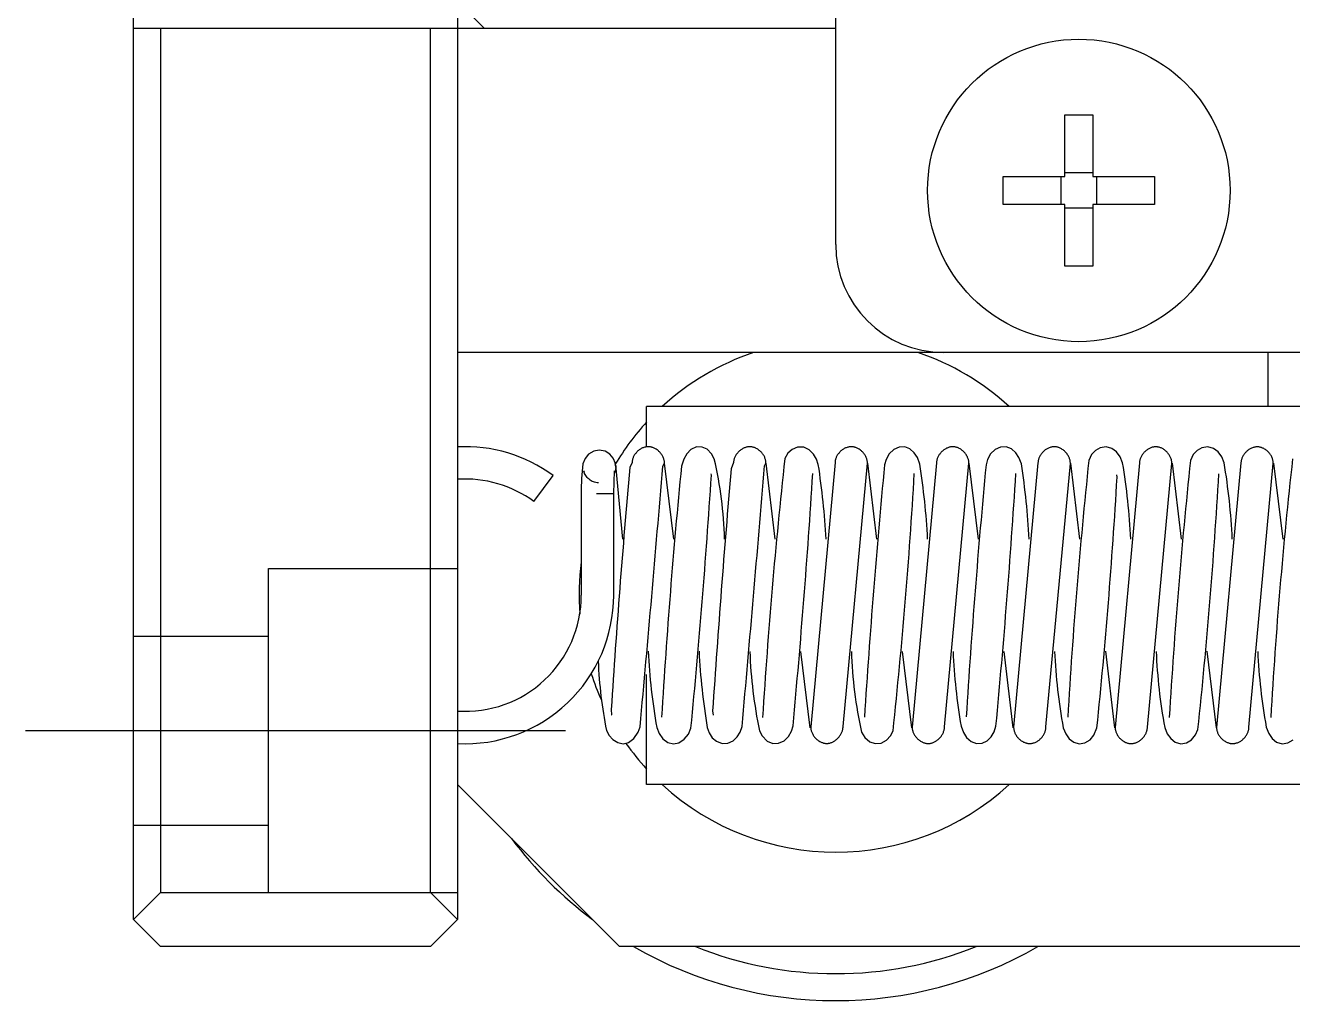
# Model space of a CAD drawing. Extents: x -3 to 396, y 2 to 203.
# Drawn here: x 46.74 to 70.2, y 96.28 to 114.33 of the extents above; entities that cross this region are included whole.
import ezdxf

# ---------------------------------------------------------------- set-up
doc = ezdxf.new("R2010")
doc.units = 0
doc.header["$LTSCALE"] = 10
doc.linetypes.add('CENTER', pattern=[2, 1.25, -0.25, 0.25, -0.25])
doc.linetypes.add('DASHED', pattern=[3.5, 2, -1.5])
doc.layers.get('0').update_dxf_attribs({"linetype": 'CONTINUOUS'})
doc.layers.add('CENTER', color=1, linetype='CENTER')

msp = doc.modelspace()

# ---------------------------------------------------------------- linework, layer by layer
at = {"color": 7, "linetype": 'CONTINUOUS'}
for p, q in [((48.743898, 97.775058), (48.743898, 136.775058)), ((54.743898, 136.775058), (54.743898, 97.775058)), ((61.743898, 110.275058), (61.743898, 127.775058)), ((55.243898, 114.275058), (54.743898, 114.775058)), ((61.743898, 114.275058), (48.743898, 114.275058)), ((49.243898, 114.275058), (49.243898, 98.275058)), ((54.243898, 98.275058), (54.243898, 114.275058)), ((65.983898, 112.674197), (66.503898, 112.674197)), ((65.983898, 111.535058), (65.983898, 112.674197)), ((66.503898, 112.674197), (66.503898, 111.535058)), ((64.844759, 111.535058), (65.983898, 111.535058)), ((64.844759, 111.015058), (64.844759, 111.535058)), ((65.914456, 111.015058), (65.914456, 111.535058)), ((65.983898, 111.6045), (66.503898, 111.6045)), ((66.503898, 111.535058), (67.643037, 111.535058)), ((66.57334, 111.535058), (66.57334, 111.015058)), ((67.643037, 111.535058), (67.643037, 111.015058)), ((65.983898, 111.015058), (64.844759, 111.015058)), ((65.983898, 109.875919), (65.983898, 111.015058)), ((67.643037, 111.015058), (66.503898, 111.015058)), ((66.503898, 111.015058), (66.503898, 109.875919)), ((66.503898, 110.945617), (65.983898, 110.945617)), ((66.503898, 109.875919), (65.983898, 109.875919)), ((78.743898, 108.275058), (54.743898, 108.275058)), ((69.743898, 108.275058), (69.743898, 107.275058)), ((58.243898, 106.528775), (58.243898, 107.275058)), ((78.743898, 107.275058), (58.243898, 107.275058)), ((58.155713, 106.501205), (58.143349, 106.494685)), ((58.168398, 106.507187), (58.155713, 106.501205)), ((58.181385, 106.512592), (58.168398, 106.507187)), ((58.194653, 106.51738), (58.181385, 106.512592)), ((58.208178, 106.521508), (58.194653, 106.51738)), ((58.221937, 106.524935), (58.208178, 106.521508)), ((58.233096, 106.527142), (58.221937, 106.524935)), ((58.244376, 106.528848), (58.233096, 106.527142)), ((58.255763, 106.530029), (58.244376, 106.528848)), ((58.267242, 106.530661), (58.255763, 106.530029)), ((58.278798, 106.530718), (58.267242, 106.530661)), ((58.290417, 106.530182), (58.278798, 106.530718)), ((58.302081, 106.529054), (58.290417, 106.530182)), ((58.313775, 106.527338), (58.302081, 106.529054)), ((58.325482, 106.525042), (58.313775, 106.527338)), ((58.337186, 106.522172), (58.325482, 106.525042)), ((58.348867, 106.518735), (58.337186, 106.522172)), ((58.360508, 106.514739), (58.348867, 106.518735)), ((58.372089, 106.510192), (58.360508, 106.514739)), ((58.383591, 106.505103), (58.372089, 106.510192)), ((58.394993, 106.499481), (58.383591, 106.505103)), ((58.409074, 106.49172), (58.394993, 106.499481)), ((59.168419, 106.526334), (59.062761, 106.47847)), ((59.269024, 106.525042), (59.168419, 106.526334)), ((59.36251, 106.482872), (59.269024, 106.525042)), ((60.034675, 106.501186), (60.022301, 106.494671)), ((60.047368, 106.507163), (60.034675, 106.501186)), ((60.060361, 106.512562), (60.047368, 106.507163)), ((60.073633, 106.517345), (60.060361, 106.512562)), ((60.087161, 106.521468), (60.073633, 106.517345)), ((60.100921, 106.524889), (60.087161, 106.521468)), ((60.11208, 106.527091), (60.100921, 106.524889)), ((60.123358, 106.528792), (60.11208, 106.527091)), ((60.134742, 106.529968), (60.123358, 106.528792)), ((60.146217, 106.530595), (60.134742, 106.529968)), ((60.157768, 106.530647), (60.146217, 106.530595)), ((60.16938, 106.530105), (60.157768, 106.530647)), ((60.181036, 106.528971), (60.16938, 106.530105)), ((60.192722, 106.52725), (60.181036, 106.528971)), ((60.20442, 106.524948), (60.192722, 106.52725)), ((60.216112, 106.522072), (60.20442, 106.524948)), ((60.227781, 106.518629), (60.216112, 106.522072)), ((60.239409, 106.514626), (60.227781, 106.518629)), ((60.250975, 106.510073), (60.239409, 106.514626)), ((60.262462, 106.504977), (60.250975, 106.510073)), ((60.273847, 106.499349), (60.262462, 106.504977)), ((60.287905, 106.49158), (60.273847, 106.499349)), ((61.033621, 106.52323), (60.939946, 106.481764)), ((61.152681, 106.523651), (61.033621, 106.52323)), ((61.254789, 106.475789), (61.152681, 106.523651)), ((61.913715, 106.501119), (61.901331, 106.494606)), ((61.926417, 106.507093), (61.913715, 106.501119)), ((61.939418, 106.512489), (61.926417, 106.507093)), ((61.952694, 106.517267), (61.939418, 106.512489)), ((61.966225, 106.521386), (61.952694, 106.517267)), ((61.979986, 106.524802), (61.966225, 106.521386)), ((61.991144, 106.526999), (61.979986, 106.524802)), ((62.002421, 106.528695), (61.991144, 106.526999)), ((62.013801, 106.529866), (62.002421, 106.528695)), ((62.025272, 106.530487), (62.013801, 106.529866)), ((62.036817, 106.530533), (62.025272, 106.530487)), ((62.048422, 106.529985), (62.036817, 106.530533)), ((62.060071, 106.528844), (62.048422, 106.529985)), ((62.071747, 106.527115), (62.060071, 106.528844)), ((62.083434, 106.524805), (62.071747, 106.527115)), ((62.095114, 106.52192), (62.083434, 106.524805)), ((62.10677, 106.518468), (62.095114, 106.52192)), ((62.118383, 106.514455), (62.10677, 106.518468)), ((62.129934, 106.509892), (62.118383, 106.514455)), ((62.141404, 106.504786), (62.129934, 106.509892)), ((62.152771, 106.499146), (62.141404, 106.504786)), ((62.166804, 106.491363), (62.152771, 106.499146)), ((62.916745, 106.524179), (62.817787, 106.480497)), ((63.021454, 106.526352), (62.916745, 106.524179)), ((63.11531, 106.489223), (63.021454, 106.526352)), ((63.792856, 106.500761), (63.78046, 106.494247)), ((63.805568, 106.506734), (63.792856, 106.500761)), ((63.818576, 106.51213), (63.805568, 106.506734)), ((63.831858, 106.516905), (63.818576, 106.51213)), ((63.845392, 106.521021), (63.831858, 106.516905)), ((63.859155, 106.524432), (63.845392, 106.521021)), ((63.870312, 106.526625), (63.859155, 106.524432)), ((63.881586, 106.528316), (63.870312, 106.526625)), ((63.892964, 106.529481), (63.881586, 106.528316)), ((63.904429, 106.530095), (63.892964, 106.529481)), ((63.915968, 106.530133), (63.904429, 106.530095)), ((63.927566, 106.529577), (63.915968, 106.530133)), ((63.939205, 106.528426), (63.927566, 106.529577)), ((63.950871, 106.526688), (63.939205, 106.528426)), ((63.962546, 106.524367), (63.950871, 106.526688)), ((63.974213, 106.52147), (63.962546, 106.524367)), ((63.985855, 106.518005), (63.974213, 106.52147)), ((63.997452, 106.513979), (63.985855, 106.518005)), ((64.008985, 106.509401), (63.997452, 106.513979)), ((64.020436, 106.50428), (64.008985, 106.509401)), ((64.031783, 106.498624), (64.020436, 106.50428)), ((64.045789, 106.490819), (64.031783, 106.498624)), ((64.796778, 106.524169), (64.697737, 106.48025)), ((64.901551, 106.526509), (64.796778, 106.524169)), ((64.995402, 106.489468), (64.901551, 106.526509)), ((65.671907, 106.499977), (65.6595, 106.493461)), ((65.684628, 106.505951), (65.671907, 106.499977)), ((65.697643, 106.511345), (65.684628, 106.505951)), ((65.71093, 106.516118), (65.697643, 106.511345)), ((65.724467, 106.52023), (65.71093, 106.516118)), ((65.73823, 106.523636), (65.724467, 106.52023)), ((65.749387, 106.525823), (65.73823, 106.523636)), ((65.760659, 106.527508), (65.749387, 106.525823)), ((65.772033, 106.528665), (65.760659, 106.527508)), ((65.783494, 106.529271), (65.772033, 106.528665)), ((65.795028, 106.5293), (65.783494, 106.529271)), ((65.806618, 106.528734), (65.795028, 106.5293)), ((65.818249, 106.527572), (65.806618, 106.528734)), ((65.829906, 106.525821), (65.818249, 106.527572)), ((65.84157, 106.523487), (65.829906, 106.525821)), ((65.853225, 106.520576), (65.84157, 106.523487)), ((65.864853, 106.517096), (65.853225, 106.520576)), ((65.876436, 106.513053), (65.864853, 106.517096)), ((65.887953, 106.508458), (65.876436, 106.513053)), ((65.899387, 106.503318), (65.887953, 106.508458)), ((65.910716, 106.497642), (65.899387, 106.503318)), ((66.641213, 106.512892), (66.553814, 106.46267)), ((66.748816, 106.530536), (66.641213, 106.512892)), ((66.855777, 106.500349), (66.748816, 106.530536)), ((66.942035, 106.436673), (66.855777, 106.500349)), ((67.550873, 106.499022), (67.538456, 106.492504)), ((67.563602, 106.504997), (67.550873, 106.499022)), ((67.576623, 106.51039), (67.563602, 106.504997)), ((67.589915, 106.515161), (67.576623, 106.51039)), ((67.603455, 106.519268), (67.589915, 106.515161)), ((67.617219, 106.522668), (67.603455, 106.519268)), ((67.628375, 106.52485), (67.617219, 106.522668)), ((67.639646, 106.526527), (67.628375, 106.52485)), ((67.651017, 106.527676), (67.639646, 106.526527)), ((67.662474, 106.528273), (67.651017, 106.527676)), ((67.674002, 106.528292), (67.662474, 106.528273)), ((67.685586, 106.527713), (67.674002, 106.528292)), ((67.69721, 106.526539), (67.685586, 106.527713)), ((67.708857, 106.524774), (67.69721, 106.526539)), ((67.720512, 106.522424), (67.708857, 106.524774)), ((67.732156, 106.519497), (67.720512, 106.522424)), ((67.743772, 106.515999), (67.732156, 106.519497)), ((67.755341, 106.511938), (67.743772, 106.515999)), ((67.766844, 106.507322), (67.755341, 106.511938)), ((67.778262, 106.50216), (67.766844, 106.507322)), ((67.789574, 106.496461), (67.778262, 106.50216)), ((68.521256, 106.512712), (68.433895, 106.462664)), ((68.628842, 106.530228), (68.521256, 106.512712)), ((68.735825, 106.499948), (68.628842, 106.530228)), ((68.8221, 106.436255), (68.735825, 106.499948)), ((69.44255, 106.504079), (69.429813, 106.498101)), ((69.455577, 106.509472), (69.44255, 106.504079)), ((69.468873, 106.514241), (69.455577, 106.509472)), ((69.482415, 106.518344), (69.468873, 106.514241)), ((69.49618, 106.521738), (69.482415, 106.518344)), ((69.507336, 106.523914), (69.49618, 106.521738)), ((69.518605, 106.525583), (69.507336, 106.523914)), ((69.529973, 106.526724), (69.518605, 106.525583)), ((69.541427, 106.52731), (69.529973, 106.526724)), ((69.55295, 106.527317), (69.541427, 106.52731)), ((69.564527, 106.526726), (69.55295, 106.527317)), ((69.576144, 106.525537), (69.564527, 106.526726)), ((69.587783, 106.523756), (69.576144, 106.525537)), ((69.599428, 106.521389), (69.587783, 106.523756)), ((69.611061, 106.518443), (69.599428, 106.521389)), ((69.622665, 106.514925), (69.611061, 106.518443)), ((69.634221, 106.510842), (69.622665, 106.514925)), ((69.64571, 106.506203), (69.634221, 106.510842)), ((69.657113, 106.501016), (69.64571, 106.506203)), ((69.668408, 106.495291), (69.657113, 106.501016)), ((57.103396, 106.315391), (57.064689, 106.214661)), ((57.167692, 106.392849), (57.103396, 106.315391)), ((57.265982, 106.449747), (57.167692, 106.392849)), ((57.368324, 106.466634), (57.265982, 106.449747)), ((57.473887, 106.44656), (57.368324, 106.466634)), ((57.561383, 106.394649), (57.473887, 106.44656)), ((57.627476, 106.315915), (57.561383, 106.394649)), ((57.665166, 106.220439), (57.627476, 106.315915)), ((57.978001, 106.267904), (57.976695, 106.257133)), ((57.979815, 106.278737), (57.978001, 106.267904)), ((57.982137, 106.289618), (57.979815, 106.278737)), ((57.984969, 106.300531), (57.982137, 106.289618)), ((57.988311, 106.311461), (57.984969, 106.300531)), ((57.992162, 106.322391), (57.988311, 106.311461)), ((57.997185, 106.334859), (57.992162, 106.322391)), ((58.00287, 106.347278), (57.997185, 106.334859)), ((58.009211, 106.359617), (58.00287, 106.347278)), ((58.016202, 106.371846), (58.009211, 106.359617)), ((58.023838, 106.383933), (58.016202, 106.371846)), ((58.03211, 106.395845), (58.023838, 106.383933)), ((58.041007, 106.407545), (58.03211, 106.395845)), ((58.050519, 106.418996), (58.041007, 106.407545)), ((58.060633, 106.430161), (58.050519, 106.418996)), ((58.071333, 106.440997), (58.060633, 106.430161)), ((58.082605, 106.451462), (58.071333, 106.440997)), ((58.09443, 106.461512), (58.082605, 106.451462)), ((58.106789, 106.4711), (58.09443, 106.461512)), ((58.119661, 106.480178), (58.106789, 106.4711)), ((58.131326, 106.487664), (58.119661, 106.480178)), ((58.143349, 106.494685), (58.131326, 106.487664)), ((58.422924, 106.483164), (58.409074, 106.49172)), ((58.436498, 106.473834), (58.422924, 106.483164)), ((58.449753, 106.463755), (58.436498, 106.473834)), ((58.461114, 106.454285), (58.449753, 106.463755)), ((58.472158, 106.444273), (58.461114, 106.454285)), ((58.482849, 106.433737), (58.472158, 106.444273)), ((58.493154, 106.422698), (58.482849, 106.433737)), ((58.50321, 106.410963), (58.493154, 106.422698)), ((58.512787, 106.398751), (58.50321, 106.410963)), ((58.521845, 106.386088), (58.512787, 106.398751)), ((58.530342, 106.372997), (58.521845, 106.386088)), ((58.538235, 106.359507), (58.530342, 106.372997)), ((58.544735, 106.347147), (58.538235, 106.359507)), ((58.550687, 106.334511), (58.544735, 106.347147)), ((58.556057, 106.32162), (58.550687, 106.334511)), ((58.56081, 106.308497), (58.556057, 106.32162)), ((58.564914, 106.295163), (58.56081, 106.308497)), ((58.56781, 106.283908), (58.564914, 106.295163)), ((58.57021, 106.272537), (58.56781, 106.283908)), ((58.572091, 106.261066), (58.57021, 106.272537)), ((58.933887, 106.300327), (58.88932, 106.170423)), ((58.988398, 106.399491), (58.933887, 106.300327)), ((59.062761, 106.47847), (58.988398, 106.399491)), ((59.444011, 106.397831), (59.36251, 106.482872)), ((59.494881, 106.305033), (59.444011, 106.397831)), ((59.856225, 106.2681), (59.854866, 106.257346)), ((59.85809, 106.278916), (59.856225, 106.2681)), ((59.860462, 106.289781), (59.85809, 106.278916)), ((59.863342, 106.300679), (59.860462, 106.289781)), ((59.86673, 106.311595), (59.863342, 106.300679)), ((59.870625, 106.322512), (59.86673, 106.311595)), ((59.875697, 106.334967), (59.870625, 106.322512)), ((59.881428, 106.347373), (59.875697, 106.334967)), ((59.887812, 106.3597), (59.881428, 106.347373)), ((59.894845, 106.371918), (59.887812, 106.3597)), ((59.90252, 106.383996), (59.894845, 106.371918)), ((59.910828, 106.395898), (59.90252, 106.383996)), ((59.91976, 106.407589), (59.910828, 106.395898)), ((59.929304, 106.419033), (59.91976, 106.407589)), ((59.939447, 106.43019), (59.929304, 106.419033)), ((59.950175, 106.441019), (59.939447, 106.43019)), ((59.961471, 106.451477), (59.950175, 106.441019)), ((59.973319, 106.461521), (59.961471, 106.451477)), ((59.985698, 106.471103), (59.973319, 106.461521)), ((59.998587, 106.480175), (59.985698, 106.471103)), ((60.010266, 106.487655), (59.998587, 106.480175)), ((60.022301, 106.494671), (60.010266, 106.487655)), ((60.30173, 106.483015), (60.287905, 106.49158)), ((60.315279, 106.473677), (60.30173, 106.483015)), ((60.328506, 106.463589), (60.315279, 106.473677)), ((60.339841, 106.454112), (60.328506, 106.463589)), ((60.350857, 106.444093), (60.339841, 106.454112)), ((60.361519, 106.43355), (60.350857, 106.444093)), ((60.371793, 106.422504), (60.361519, 106.43355)), ((60.381817, 106.410762), (60.371793, 106.422504)), ((60.39136, 106.398544), (60.381817, 106.410762)), ((60.400383, 106.385875), (60.39136, 106.398544)), ((60.408843, 106.372779), (60.400383, 106.385875)), ((60.416698, 106.359285), (60.408843, 106.372779)), ((60.423163, 106.346921), (60.416698, 106.359285)), ((60.429079, 106.334282), (60.423163, 106.346921)), ((60.434411, 106.321388), (60.429079, 106.334282)), ((60.439126, 106.308263), (60.434411, 106.321388)), ((60.443189, 106.294928), (60.439126, 106.308263)), ((60.446052, 106.283673), (60.443189, 106.294928)), ((60.448416, 106.272304), (60.446052, 106.283673)), ((60.450261, 106.260834), (60.448416, 106.272304)), ((60.859727, 106.409781), (60.802052, 106.309427)), ((60.939946, 106.481764), (60.859727, 106.409781)), ((61.335637, 106.395094), (61.254789, 106.475789)), ((61.388075, 106.301684), (61.335637, 106.395094)), ((61.421507, 106.201507), (61.388075, 106.301684)), ((61.734464, 106.268013), (61.733046, 106.257258)), ((61.736385, 106.278832), (61.734464, 106.268013)), ((61.738811, 106.289698), (61.736385, 106.278832)), ((61.741743, 106.300599), (61.738811, 106.289698)), ((61.745181, 106.311517), (61.741743, 106.300599)), ((61.749124, 106.322436), (61.745181, 106.311517)), ((61.754249, 106.334893), (61.749124, 106.322436)), ((61.760029, 106.347301), (61.754249, 106.334893)), ((61.766461, 106.35963), (61.760029, 106.347301)), ((61.773539, 106.37185), (61.766461, 106.35963)), ((61.781257, 106.383929), (61.773539, 106.37185)), ((61.789604, 106.395833), (61.781257, 106.383929)), ((61.798573, 106.407526), (61.789604, 106.395833)), ((61.808152, 106.418971), (61.798573, 106.407526)), ((61.818327, 106.430129), (61.808152, 106.418971)), ((61.829084, 106.440958), (61.818327, 106.430129)), ((61.840408, 106.451417), (61.829084, 106.440958)), ((61.85228, 106.461461), (61.840408, 106.451417)), ((61.864681, 106.471042), (61.85228, 106.461461)), ((61.877589, 106.480113), (61.864681, 106.471042)), ((61.889283, 106.487592), (61.877589, 106.480113)), ((61.901331, 106.494606), (61.889283, 106.487592)), ((62.180603, 106.482783), (62.166804, 106.491363)), ((62.194123, 106.473429), (62.180603, 106.482783)), ((62.207319, 106.463325), (62.194123, 106.473429)), ((62.218626, 106.453833), (62.207319, 106.463325)), ((62.229612, 106.443798), (62.218626, 106.453833)), ((62.240243, 106.433239), (62.229612, 106.443798)), ((62.250484, 106.422177), (62.240243, 106.433239)), ((62.260472, 106.410418), (62.250484, 106.422177)), ((62.269979, 106.398183), (62.260472, 106.410418)), ((62.278963, 106.385496), (62.269979, 106.398183)), ((62.287384, 106.372383), (62.278963, 106.385496)), ((62.295197, 106.35887), (62.287384, 106.372383)), ((62.301624, 106.346491), (62.295197, 106.35887)), ((62.3075, 106.333836), (62.301624, 106.346491)), ((62.312791, 106.320926), (62.3075, 106.333836)), ((62.317464, 106.307785), (62.312791, 106.320926)), ((62.321484, 106.294435), (62.317464, 106.307785)), ((62.324309, 106.283168), (62.321484, 106.294435)), ((62.326636, 106.271785), (62.324309, 106.283168)), ((62.328442, 106.260303), (62.326636, 106.271785)), ((62.676324, 106.293302), (62.647377, 106.195181)), ((62.731789, 106.399648), (62.676324, 106.293302)), ((62.817787, 106.480497), (62.731789, 106.399648)), ((63.198268, 106.418534), (63.11531, 106.489223)), ((63.255644, 106.331662), (63.198268, 106.418534)), ((63.300316, 106.209419), (63.255644, 106.331662)), ((63.612721, 106.267354), (63.611239, 106.256571)), ((63.614703, 106.278198), (63.612721, 106.267354)), ((63.617189, 106.289089), (63.614703, 106.278198)), ((63.620178, 106.300013), (63.617189, 106.289089)), ((63.623672, 106.310952), (63.620178, 106.300013)), ((63.627668, 106.321891), (63.623672, 106.310952)), ((63.632851, 106.33437), (63.627668, 106.321891)), ((63.638687, 106.346798), (63.632851, 106.33437)), ((63.645171, 106.359147), (63.638687, 106.346798)), ((63.652299, 106.371384), (63.645171, 106.359147)), ((63.660063, 106.38348), (63.652299, 106.371384)), ((63.668454, 106.395398), (63.660063, 106.38348)), ((63.677464, 106.407104), (63.668454, 106.395398)), ((63.687081, 106.418561), (63.677464, 106.407104)), ((63.697291, 106.42973), (63.687081, 106.418561)), ((63.708081, 106.440569), (63.697291, 106.42973)), ((63.719435, 106.451036), (63.708081, 106.440569)), ((63.731334, 106.461087), (63.719435, 106.451036)), ((63.743759, 106.470674), (63.731334, 106.461087)), ((63.756688, 106.47975), (63.743759, 106.470674)), ((63.768398, 106.487231), (63.756688, 106.47975)), ((63.78046, 106.494247), (63.768398, 106.487231)), ((64.059559, 106.482216), (64.045789, 106.490819)), ((64.073048, 106.472838), (64.059559, 106.482216)), ((64.08621, 106.462707), (64.073048, 106.472838)), ((64.097486, 106.453191), (64.08621, 106.462707)), ((64.108439, 106.443131), (64.097486, 106.453191)), ((64.119035, 106.432546), (64.108439, 106.443131)), ((64.129239, 106.421456), (64.119035, 106.432546)), ((64.139189, 106.409668), (64.129239, 106.421456)), ((64.148655, 106.397403), (64.139189, 106.409668)), ((64.157597, 106.384684), (64.148655, 106.397403)), ((64.165974, 106.371539), (64.157597, 106.384684)), ((64.173741, 106.357992), (64.165974, 106.371539)), ((64.180126, 106.345582), (64.173741, 106.357992)), ((64.185958, 106.332895), (64.180126, 106.345582)), ((64.191204, 106.319954), (64.185958, 106.332895)), ((64.19583, 106.30678), (64.191204, 106.319954)), ((64.199802, 106.293396), (64.19583, 106.30678)), ((64.202587, 106.2821), (64.199802, 106.293396)), ((64.204872, 106.270689), (64.202587, 106.2821)), ((64.206635, 106.259178), (64.204872, 106.270689)), ((64.555975, 106.291794), (64.526838, 106.192328)), ((64.611648, 106.399063), (64.555975, 106.291794)), ((64.697737, 106.48025), (64.611648, 106.399063)), ((65.078249, 106.41898), (64.995402, 106.489468)), ((65.135462, 106.33255), (65.078249, 106.41898)), ((65.179882, 106.211574), (65.135462, 106.33255)), ((65.490961, 106.266077), (65.489421, 106.255247)), ((65.493, 106.276965), (65.490961, 106.266077)), ((65.495541, 106.287898), (65.493, 106.276965)), ((65.498583, 106.29886), (65.495541, 106.287898)), ((65.502126, 106.309836), (65.498583, 106.29886)), ((65.506172, 106.320809), (65.502126, 106.309836)), ((65.511408, 106.333325), (65.506172, 106.320809)), ((65.517294, 106.345786), (65.511408, 106.333325)), ((65.523826, 106.358165), (65.517294, 106.345786)), ((65.530999, 106.370431), (65.523826, 106.358165)), ((65.538806, 106.382552), (65.530999, 106.370431)), ((65.547238, 106.394494), (65.538806, 106.382552)), ((65.556285, 106.406221), (65.547238, 106.394494)), ((65.565937, 106.417697), (65.556285, 106.406221)), ((65.57618, 106.428882), (65.565937, 106.417697)), ((65.587, 106.439736), (65.57618, 106.428882)), ((65.59838, 106.450216), (65.587, 106.439736)), ((65.610304, 106.460278), (65.59838, 106.450216)), ((65.622751, 106.469874), (65.610304, 106.460278)), ((65.6357, 106.478956), (65.622751, 106.469874)), ((65.647425, 106.486442), (65.6357, 106.478956)), ((65.6595, 106.493461), (65.647425, 106.486442)), ((65.924697, 106.48981), (65.910716, 106.497642)), ((65.93844, 106.481179), (65.924697, 106.48981)), ((65.9519, 106.471769), (65.93844, 106.481179)), ((65.965031, 106.461607), (65.9519, 106.471769)), ((65.976278, 106.45206), (65.965031, 106.461607)), ((65.987201, 106.441968), (65.976278, 106.45206)), ((65.997765, 106.43135), (65.987201, 106.441968)), ((66.007936, 106.420225), (65.997765, 106.43135)), ((66.01785, 106.4084), (66.007936, 106.420225)), ((66.02728, 106.396096), (66.01785, 106.4084)), ((66.036183, 106.383337), (66.02728, 106.396096)), ((66.044519, 106.370149), (66.036183, 106.383337)), ((66.052244, 106.356559), (66.044519, 106.370149)), ((66.058591, 106.344109), (66.052244, 106.356559)), ((66.064382, 106.33138), (66.058591, 106.344109)), ((66.069587, 106.318396), (66.064382, 106.33138)), ((66.074171, 106.305177), (66.069587, 106.318396)), ((66.078099, 106.291748), (66.074171, 106.305177)), ((66.080846, 106.280413), (66.078099, 106.291748)), ((66.083092, 106.268962), (66.080846, 106.280413)), ((66.084816, 106.25741), (66.083092, 106.268962)), ((66.480889, 106.383832), (66.428955, 106.27336)), ((66.553814, 106.46267), (66.480889, 106.383832)), ((67.011164, 106.341323), (66.942035, 106.436673)), ((67.053885, 106.233532), (67.011164, 106.341323)), ((67.369186, 106.264477), (67.367592, 106.253585)), ((67.371277, 106.275423), (67.369186, 106.264477)), ((67.373867, 106.28641), (67.371277, 106.275423)), ((67.376957, 106.297424), (67.373867, 106.28641)), ((67.380548, 106.308448), (67.376957, 106.297424)), ((67.384637, 106.319466), (67.380548, 106.308448)), ((67.389922, 106.332029), (67.384637, 106.319466)), ((67.395854, 106.344534), (67.389922, 106.332029)), ((67.402431, 106.356953), (67.395854, 106.344534)), ((67.409645, 106.369256), (67.402431, 106.356953)), ((67.417491, 106.38141), (67.409645, 106.369256)), ((67.42596, 106.393382), (67.417491, 106.38141)), ((67.435042, 106.405137), (67.42596, 106.393382)), ((67.444725, 106.416637), (67.435042, 106.405137)), ((67.454998, 106.427844), (67.444725, 106.416637)), ((67.465845, 106.438717), (67.454998, 106.427844)), ((67.477251, 106.449214), (67.465845, 106.438717)), ((67.489197, 106.459289), (67.477251, 106.449214)), ((67.501664, 106.468897), (67.489197, 106.459289)), ((67.514631, 106.477988), (67.501664, 106.468897)), ((67.526369, 106.485481), (67.514631, 106.477988)), ((67.538456, 106.492504), (67.526369, 106.485481)), ((67.803532, 106.488598), (67.789574, 106.496461)), ((67.81725, 106.479934), (67.803532, 106.488598)), ((67.830684, 106.470489), (67.81725, 106.479934)), ((67.843787, 106.460289), (67.830684, 106.470489)), ((67.855008, 106.450708), (67.843787, 106.460289)), ((67.865903, 106.440579), (67.855008, 106.450708)), ((67.876439, 106.429921), (67.865903, 106.440579)), ((67.886579, 106.418756), (67.876439, 106.429921)), ((67.896461, 106.406887), (67.886579, 106.418756)), ((67.905856, 106.394538), (67.896461, 106.406887)), ((67.914724, 106.381731), (67.905856, 106.394538)), ((67.923023, 106.368493), (67.914724, 106.381731)), ((67.93071, 106.354852), (67.923023, 106.368493)), ((67.937021, 106.342353), (67.93071, 106.354852)), ((67.942776, 106.329574), (67.937021, 106.342353)), ((67.947943, 106.316538), (67.942776, 106.329574)), ((67.952488, 106.303267), (67.947943, 106.316538)), ((67.956376, 106.289783), (67.952488, 106.303267)), ((67.959089, 106.278401), (67.956376, 106.289783)), ((67.9613, 106.266902), (67.959089, 106.278401)), ((67.962988, 106.2553), (67.9613, 106.266902)), ((68.360898, 106.383959), (68.308731, 106.272734)), ((68.433895, 106.462664), (68.360898, 106.383959)), ((68.891144, 106.341358), (68.8221, 106.436255)), ((68.933673, 106.23463), (68.891144, 106.341358)), ((69.249547, 106.27375), (69.247406, 106.26273)), ((69.252186, 106.284807), (69.249547, 106.27375)), ((69.255323, 106.295885), (69.252186, 106.284807)), ((69.258958, 106.30697), (69.255323, 106.295885)), ((69.263091, 106.318045), (69.258958, 106.30697)), ((69.268423, 106.330668), (69.263091, 106.318045)), ((69.2744, 106.343228), (69.268423, 106.330668)), ((69.281019, 106.355698), (69.2744, 106.343228)), ((69.288274, 106.368048), (69.281019, 106.355698)), ((69.296158, 106.380245), (69.288274, 106.368048)), ((69.304662, 106.392255), (69.296158, 106.380245)), ((69.313778, 106.404045), (69.304662, 106.392255)), ((69.323492, 106.415577), (69.313778, 106.404045)), ((69.333794, 106.426812), (69.323492, 106.415577)), ((69.344667, 106.437709), (69.333794, 106.426812)), ((69.356097, 106.448227), (69.344667, 106.437709)), ((69.368065, 106.458321), (69.356097, 106.448227)), ((69.380552, 106.467944), (69.368065, 106.458321)), ((69.393536, 106.477048), (69.380552, 106.467944)), ((69.405288, 106.484549), (69.393536, 106.477048)), ((69.417386, 106.491579), (69.405288, 106.484549)), ((69.429813, 106.498101), (69.417386, 106.491579)), ((69.682345, 106.487392), (69.668408, 106.495291)), ((69.696039, 106.478689), (69.682345, 106.487392)), ((69.709447, 106.469204), (69.696039, 106.478689)), ((69.722523, 106.45896), (69.709447, 106.469204)), ((69.733718, 106.449337), (69.722523, 106.45896)), ((69.744586, 106.439165), (69.733718, 106.449337)), ((69.755094, 106.428462), (69.744586, 106.439165)), ((69.765205, 106.417248), (69.755094, 106.428462)), ((69.775055, 106.405328), (69.765205, 106.417248)), ((69.784417, 106.392925), (69.775055, 106.405328)), ((69.79325, 106.380062), (69.784417, 106.392925)), ((69.801514, 106.366765), (69.79325, 106.380062)), ((69.809164, 106.353062), (69.801514, 106.366765)), ((69.81544, 106.340505), (69.809164, 106.353062)), ((69.82116, 106.327667), (69.81544, 106.340505)), ((69.82629, 106.31457), (69.82116, 106.327667)), ((69.830797, 106.301234), (69.82629, 106.31457)), ((69.834646, 106.287684), (69.830797, 106.301234)), ((69.837325, 106.276245), (69.834646, 106.287684)), ((69.839502, 106.264688), (69.837325, 106.276245)), ((69.841156, 106.253026), (69.839502, 106.264688)), ((57.08796, 106.058491), (57.08168, 106.080638)), ((57.083471, 106.082407), (57.089437, 106.054714)), ((57.096041, 106.036925), (57.08796, 106.058491)), ((57.105872, 106.016076), (57.096041, 106.036925)), ((57.63485, 105.66685), (57.650753, 106.086316)), ((57.650659, 106.045032), (57.645369, 106.033145)), ((57.655405, 106.057127), (57.650659, 106.045032)), ((57.659595, 106.069405), (57.655405, 106.057127)), ((57.663224, 106.081843), (57.659595, 106.069405)), ((57.666282, 106.094416), (57.663224, 106.081843)), ((57.681674, 106.12813), (57.664346, 106.220286)), ((57.668765, 106.107099), (57.666282, 106.094416)), ((57.670667, 106.119868), (57.668765, 106.107099)), ((57.671984, 106.132697), (57.670667, 106.119868)), ((57.67155, 106.182382), (57.67279, 106.162068)), ((57.672488, 106.139425), (57.672164, 106.135188)), ((57.672795, 106.162068), (57.672397, 106.132691)), ((57.80451, 104.817161), (57.681674, 106.12813)), ((57.97419, 106.235958), (57.932844, 106.14338)), ((57.975894, 106.246436), (57.975595, 106.235827)), ((57.976695, 106.257133), (57.975894, 106.246436)), ((58.542714, 106.168082), (58.574401, 106.226195)), ((58.573431, 106.249508), (58.572091, 106.261066)), ((58.574208, 106.237879), (58.573431, 106.249508)), ((58.574401, 106.226195), (58.574208, 106.237879)), ((58.744762, 104.820336), (58.575623, 106.226257)), ((59.442391, 106.004925), (59.437827, 106.030095)), ((59.853654, 106.23608), (59.808036, 106.120231)), ((59.854009, 106.246669), (59.853654, 106.23608)), ((59.854866, 106.257346), (59.854009, 106.246669)), ((60.425702, 106.179045), (60.452459, 106.225972)), ((60.451565, 106.249278), (60.450261, 106.260834)), ((60.452305, 106.237653), (60.451565, 106.249278)), ((60.452459, 106.225972), (60.452305, 106.237653)), ((60.624851, 104.821249), (60.455873, 106.226555)), ((61.731712, 106.235988), (61.280978, 101.342253)), ((61.73213, 106.246578), (61.731712, 106.235988)), ((61.733046, 106.257258), (61.73213, 106.246578)), ((61.879784, 101.34808), (62.330518, 106.225407)), ((62.329706, 106.248736), (62.328442, 106.260303)), ((62.330405, 106.237099), (62.329706, 106.248736)), ((62.330518, 106.225407), (62.330405, 106.237099)), ((62.504863, 104.821234), (62.335863, 106.226902)), ((63.609771, 106.235243), (63.159037, 101.338678)), ((63.610257, 106.245863), (63.609771, 106.235243)), ((63.611239, 106.256571), (63.610257, 106.245863)), ((63.757842, 101.344991), (64.208576, 106.224193)), ((64.207855, 106.247581), (64.206635, 106.259178)), ((64.20851, 106.235914), (64.207855, 106.247581)), ((64.208576, 106.224193), (64.20851, 106.235914)), ((64.384868, 104.821293), (64.216014, 106.227174)), ((65.487829, 106.233816), (65.037095, 101.335553)), ((65.488378, 106.244489), (65.487829, 106.233816)), ((65.489421, 106.255247), (65.488378, 106.244489)), ((65.635901, 101.342349), (66.086635, 106.222299)), ((66.085996, 106.245772), (66.084816, 106.25741)), ((66.08661, 106.234063), (66.085996, 106.245772)), ((66.086635, 106.222299), (66.08661, 106.234063)), ((66.264878, 104.819264), (66.095855, 106.226823)), ((67.365888, 106.232017), (66.915154, 101.333165)), ((67.366494, 106.242761), (67.365888, 106.232017)), ((67.367592, 106.253585), (67.366494, 106.242761)), ((67.51396, 101.340442), (67.964694, 106.220034)), ((67.964131, 106.243612), (67.962988, 106.2553)), ((67.964707, 106.231851), (67.964131, 106.243612)), ((67.964694, 106.220034), (67.964707, 106.231851)), ((68.144879, 104.819233), (67.97587, 106.226644)), ((69.243946, 106.23002), (68.793212, 101.331335)), ((69.244608, 106.240852), (69.243946, 106.23002)), ((69.24576, 106.25176), (69.244608, 106.240852)), ((69.247406, 106.26273), (69.24576, 106.25176)), ((69.392018, 101.339092), (69.842752, 106.217571)), ((69.842263, 106.241276), (69.841156, 106.253026)), ((69.842803, 106.229452), (69.842263, 106.241276)), ((69.842752, 106.217571), (69.842803, 106.229452)), ((70.024883, 104.819147), (69.855776, 106.226538)), ((56.157299, 105.514547), (56.512401, 105.998181)), ((57.117392, 105.996075), (57.105872, 106.016076)), ((57.130528, 105.977049), (57.117392, 105.996075)), ((57.145196, 105.959118), (57.130528, 105.977049)), ((57.161304, 105.942395), (57.145196, 105.959118)), ((57.178751, 105.926985), (57.161304, 105.942395)), ((57.197426, 105.912986), (57.178751, 105.926985)), ((57.217212, 105.900486), (57.197426, 105.912986)), ((57.237984, 105.889564), (57.217212, 105.900486)), ((57.25961, 105.880289), (57.237984, 105.889564)), ((57.281955, 105.872719), (57.25961, 105.880289)), ((57.304877, 105.866902), (57.281955, 105.872719)), ((57.328231, 105.862875), (57.304877, 105.866902)), ((57.351871, 105.860663), (57.328231, 105.862875)), ((66.952846, 105.964433), (66.944869, 106.012622)), ((57.03485, 105.666544), (57.03485, 103.781522)), ((57.316203, 105.666646), (57.63485, 105.666748)), ((57.63485, 103.781522), (57.63485, 105.666748)), ((61.094774, 102.741861), (61.264197, 101.326511)), ((62.974778, 102.741814), (63.144347, 101.326409)), ((64.854785, 102.741843), (65.024539, 101.32656)), ((66.734893, 102.743458), (66.904892, 101.327241)), ((68.614894, 102.743594), (68.784803, 101.327365)), ((58.243898, 100.275058), (58.243898, 102.310977)), ((57.58807, 101.666709), (57.596044, 101.566412)), ((59.465771, 101.639359), (59.474854, 101.563079)), ((57.596044, 101.566412), (57.596673, 101.565952)), ((58.085613, 101.245146), (58.122446, 101.345683)), ((59.974314, 101.248314), (60.009974, 101.349281)), ((60.923675, 101.265287), (60.954157, 101.364998)), ((61.280978, 101.342253), (61.281222, 101.330183)), ((61.87924, 101.335369), (61.879784, 101.34808)), ((63.159037, 101.338678), (63.15932, 101.326705)), ((63.757365, 101.332438), (63.757842, 101.344991)), ((64.06416, 101.359829), (64.108282, 101.241147)), ((64.676385, 101.252442), (64.709605, 101.356696)), ((65.635582, 101.331501), (65.635901, 101.342349)), ((67.513708, 101.329703), (67.51396, 101.340442)), ((69.391827, 101.328424), (69.392018, 101.339092)), ((69.71216, 101.341312), (69.760448, 101.221732)), ((57.500326, 101.276381), (57.547483, 101.184874)), ((57.547483, 101.184874), (57.617484, 101.107072)), ((57.617484, 101.107072), (57.709245, 101.051708)), ((57.910744, 101.055236), (58.009958, 101.127501)), ((58.009958, 101.127501), (58.085613, 101.245146)), ((58.430976, 101.330459), (58.475058, 101.222154)), ((58.475058, 101.222154), (58.545015, 101.122837)), ((58.545015, 101.122837), (58.637318, 101.056616)), ((58.840976, 101.051402), (58.940896, 101.114533)), ((58.940896, 101.114533), (59.016817, 101.209159)), ((59.016817, 101.209159), (59.063742, 101.321331)), ((59.367321, 101.330644), (59.402199, 101.23133)), ((59.402199, 101.23133), (59.458953, 101.14238)), ((59.458953, 101.14238), (59.538241, 101.076239)), ((59.844991, 101.087227), (59.91865, 101.157093)), ((59.91865, 101.157093), (59.974314, 101.248314)), ((60.333335, 101.270939), (60.382912, 101.176057)), ((60.382912, 101.176057), (60.473117, 101.081769)), ((60.788333, 101.088017), (60.869569, 101.167884)), ((60.869569, 101.167884), (60.923675, 101.265287)), ((61.281222, 101.330183), (61.282057, 101.318194)), ((61.282057, 101.318194), (61.283458, 101.306303)), ((61.283458, 101.306303), (61.285404, 101.294522)), ((61.285404, 101.294522), (61.287871, 101.282868)), ((61.287871, 101.282868), (61.290839, 101.271353)), ((61.290839, 101.271353), (61.295031, 101.257739)), ((61.295031, 101.257739), (61.299876, 101.244367)), ((61.299876, 101.244367), (61.305338, 101.23126)), ((61.305338, 101.23126), (61.311385, 101.218438)), ((61.311385, 101.218438), (61.31798, 101.205923)), ((61.31798, 101.205923), (61.32598, 101.192293)), ((61.32598, 101.192293), (61.334582, 101.179098)), ((61.334582, 101.179098), (61.343744, 101.166363)), ((61.343744, 101.166363), (61.353423, 101.154112)), ((61.353423, 101.154112), (61.363577, 101.142368)), ((61.363577, 101.142368), (61.373973, 101.131349)), ((61.373973, 101.131349), (61.384752, 101.120859)), ((61.384752, 101.120859), (61.395879, 101.110919)), ((61.395879, 101.110919), (61.407317, 101.101546)), ((61.749011, 101.102643), (61.761225, 101.112716)), ((61.761225, 101.112716), (61.772911, 101.123252)), ((61.772911, 101.123252), (61.78405, 101.134204)), ((61.78405, 101.134204), (61.794627, 101.145526)), ((61.794627, 101.145526), (61.804626, 101.157177)), ((61.804626, 101.157177), (61.814035, 101.169116)), ((61.814035, 101.169116), (61.822842, 101.181304)), ((61.822842, 101.181304), (61.831036, 101.193704)), ((61.831036, 101.193704), (61.83861, 101.206282)), ((61.83861, 101.206282), (61.845555, 101.219004)), ((61.845555, 101.219004), (61.851867, 101.231839)), ((61.851867, 101.231839), (61.857539, 101.244757)), ((61.857539, 101.244757), (61.86257, 101.257731)), ((61.86257, 101.257731), (61.866957, 101.270733)), ((61.866957, 101.270733), (61.870699, 101.28374)), ((61.870699, 101.28374), (61.873796, 101.296728)), ((61.873796, 101.296728), (61.87625, 101.309675)), ((61.87625, 101.309675), (61.878063, 101.322562)), ((61.878063, 101.322562), (61.87924, 101.335369)), ((62.223784, 101.248815), (62.285751, 101.145773)), ((62.285751, 101.145773), (62.372655, 101.069228)), ((62.681252, 101.097262), (62.754919, 101.175357)), ((62.754919, 101.175357), (62.805197, 101.271525)), ((63.15932, 101.326705), (63.160192, 101.314811)), ((63.160192, 101.314811), (63.161631, 101.303012)), ((63.161631, 101.303012), (63.163613, 101.291322)), ((63.163613, 101.291322), (63.166116, 101.279754)), ((63.166116, 101.279754), (63.169119, 101.268324)), ((63.169119, 101.268324), (63.173351, 101.254808)), ((63.173351, 101.254808), (63.178236, 101.24153)), ((63.178236, 101.24153), (63.183737, 101.228514)), ((63.183737, 101.228514), (63.18982, 101.215781)), ((63.18982, 101.215781), (63.196452, 101.203349)), ((63.196452, 101.203349), (63.20449, 101.18981)), ((63.20449, 101.18981), (63.21313, 101.176701)), ((63.21313, 101.176701), (63.222328, 101.164048)), ((63.222328, 101.164048), (63.232041, 101.151874)), ((63.232041, 101.151874), (63.242228, 101.140205)), ((63.242228, 101.140205), (63.252656, 101.129254)), ((63.252656, 101.129254), (63.263464, 101.11883)), ((63.263464, 101.11883), (63.274619, 101.108952)), ((63.274619, 101.108952), (63.286084, 101.099637)), ((63.627937, 101.101216), (63.64013, 101.111263)), ((63.64013, 101.111263), (63.651793, 101.121768)), ((63.651793, 101.121768), (63.662907, 101.132684)), ((63.662907, 101.132684), (63.673456, 101.143966)), ((63.673456, 101.143966), (63.683425, 101.155571)), ((63.683425, 101.155571), (63.692802, 101.167459)), ((63.692802, 101.167459), (63.701573, 101.17959)), ((63.701573, 101.17959), (63.709731, 101.191928)), ((63.709731, 101.191928), (63.717264, 101.204438)), ((63.717264, 101.204438), (63.724168, 101.217085)), ((63.724168, 101.217085), (63.730435, 101.229839)), ((63.730435, 101.229839), (63.73606, 101.242669)), ((63.73606, 101.242669), (63.741042, 101.255547)), ((63.741042, 101.255547), (63.745377, 101.268446)), ((63.745377, 101.268446), (63.749064, 101.281342)), ((63.749064, 101.281342), (63.752105, 101.29421)), ((63.752105, 101.29421), (63.7545, 101.307029)), ((63.7545, 101.307029), (63.756252, 101.319778)), ((63.756252, 101.319778), (63.757365, 101.332438)), ((64.108282, 101.241147), (64.164754, 101.148172)), ((64.164754, 101.148172), (64.251156, 101.07047)), ((64.545174, 101.084979), (64.623347, 101.159832)), ((64.623347, 101.159832), (64.676385, 101.252442)), ((65.037095, 101.335553), (65.037422, 101.323674)), ((65.037422, 101.323674), (65.038336, 101.311871)), ((65.038336, 101.311871), (65.039816, 101.30016)), ((65.039816, 101.30016), (65.041839, 101.288556)), ((65.041839, 101.288556), (65.044381, 101.277072)), ((65.044381, 101.277072), (65.047423, 101.265723)), ((65.047423, 101.265723), (65.0517, 101.252301)), ((65.0517, 101.252301), (65.056628, 101.239115)), ((65.056628, 101.239115), (65.062172, 101.226187)), ((65.062172, 101.226187), (65.068296, 101.213537)), ((65.068296, 101.213537), (65.074968, 101.201187)), ((65.074968, 101.201187), (65.083049, 101.187735)), ((65.083049, 101.187735), (65.091731, 101.174709)), ((65.091731, 101.174709), (65.100968, 101.162135)), ((65.100968, 101.162135), (65.11072, 101.150037)), ((65.11072, 101.150037), (65.120943, 101.138439)), ((65.120943, 101.138439), (65.131405, 101.127555)), ((65.131405, 101.127555), (65.142247, 101.117195)), ((65.142247, 101.117195), (65.153432, 101.107376)), ((65.153432, 101.107376), (65.164927, 101.098118)), ((65.506955, 101.10015), (65.519126, 101.110171)), ((65.519126, 101.110171), (65.530764, 101.120645)), ((65.530764, 101.120645), (65.54185, 101.131526)), ((65.54185, 101.131526), (65.552368, 101.142768)), ((65.552368, 101.142768), (65.562304, 101.154329)), ((65.562304, 101.154329), (65.571644, 101.166168)), ((65.571644, 101.166168), (65.580378, 101.178245)), ((65.580378, 101.178245), (65.588493, 101.190523)), ((65.588493, 101.190523), (65.595983, 101.202968)), ((65.595983, 101.202968), (65.60284, 101.215544)), ((65.60284, 101.215544), (65.609057, 101.228221)), ((65.609057, 101.228221), (65.614631, 101.240967)), ((65.614631, 101.240967), (65.619558, 101.253755)), ((65.619558, 101.253755), (65.623336, 101.264957)), ((65.623336, 101.264957), (65.626617, 101.276153)), ((65.626617, 101.276153), (65.6294, 101.287326)), ((65.6294, 101.287326), (65.631687, 101.298462)), ((65.631687, 101.298462), (65.633478, 101.309545)), ((65.633478, 101.309545), (65.634775, 101.320563)), ((65.634775, 101.320563), (65.635582, 101.331501)), ((65.955571, 101.325678), (66.003188, 101.213549)), ((66.003188, 101.213549), (66.065653, 101.124735)), ((66.065653, 101.124735), (66.150927, 101.059949)), ((66.353061, 101.047451), (66.450891, 101.104638)), ((66.450891, 101.104638), (66.524517, 101.191542)), ((66.524517, 101.191542), (66.579355, 101.325085)), ((66.915154, 101.333165), (66.915525, 101.321366)), ((66.915525, 101.321366), (66.916484, 101.309643)), ((66.916484, 101.309643), (66.918008, 101.298009)), ((66.918008, 101.298009), (66.920072, 101.286479)), ((66.920072, 101.286479), (66.922657, 101.275068)), ((66.922657, 101.275068), (66.925738, 101.26379)), ((66.925738, 101.26379), (66.930063, 101.25045)), ((66.930063, 101.25045), (66.935037, 101.237344)), ((66.935037, 101.237344), (66.940625, 101.224492)), ((66.940625, 101.224492), (66.946793, 101.211917)), ((66.946793, 101.211917), (66.953507, 101.199637)), ((66.953507, 101.199637), (66.961633, 101.186261)), ((66.961633, 101.186261), (66.970358, 101.173308)), ((66.970358, 101.173308), (66.979637, 101.160803)), ((66.979637, 101.160803), (66.989429, 101.148772)), ((66.989429, 101.148772), (66.99969, 101.137236)), ((66.99969, 101.137236), (67.010188, 101.126411)), ((67.010188, 101.126411), (67.021064, 101.116105)), ((67.021064, 101.116105), (67.032282, 101.106339)), ((67.032282, 101.106339), (67.043808, 101.09713)), ((67.386021, 101.099558), (67.398168, 101.109557)), ((67.398168, 101.109557), (67.409779, 101.120006)), ((67.409779, 101.120006), (67.420836, 101.130857)), ((67.420836, 101.130857), (67.431322, 101.142066)), ((67.431322, 101.142066), (67.441223, 101.15359)), ((67.441223, 101.15359), (67.450526, 101.165388)), ((67.450526, 101.165388), (67.459218, 101.17742)), ((67.459218, 101.17742), (67.467291, 101.189649)), ((67.467291, 101.189649), (67.474734, 101.202039)), ((67.474734, 101.202039), (67.481542, 101.214556)), ((67.481542, 101.214556), (67.487708, 101.227169)), ((67.487708, 101.227169), (67.493227, 101.239846)), ((67.493227, 101.239846), (67.498096, 101.252558)), ((67.498096, 101.252558), (67.501822, 101.26369)), ((67.501822, 101.26369), (67.505048, 101.27481)), ((67.505048, 101.27481), (67.507775, 101.285903)), ((67.507775, 101.285903), (67.510002, 101.296953)), ((67.510002, 101.296953), (67.511732, 101.307946)), ((67.511732, 101.307946), (67.512967, 101.318867)), ((67.512967, 101.318867), (67.513708, 101.329703)), ((67.833877, 101.333278), (67.881831, 101.217645)), ((67.881831, 101.217645), (67.944685, 101.126491)), ((67.944685, 101.126491), (68.02812, 101.061645)), ((68.327086, 101.101998), (68.403976, 101.194113)), ((68.403976, 101.194113), (68.448002, 101.296158)), ((68.793212, 101.331335), (68.793624, 101.319592)), ((68.793624, 101.319592), (68.794623, 101.307923)), ((68.794623, 101.307923), (68.796185, 101.296343)), ((68.796185, 101.296343), (68.798288, 101.284866)), ((68.798288, 101.284866), (68.800909, 101.273506)), ((68.800909, 101.273506), (68.804027, 101.262278)), ((68.804027, 101.262278), (68.808394, 101.248997)), ((68.808394, 101.248997), (68.813409, 101.235947)), ((68.813409, 101.235947), (68.819037, 101.22315)), ((68.819037, 101.22315), (68.825243, 101.210628)), ((68.825243, 101.210628), (68.831994, 101.1984)), ((68.831994, 101.1984), (68.840161, 101.185079)), ((68.840161, 101.185079), (68.848925, 101.172179)), ((68.848925, 101.172179), (68.858242, 101.159725)), ((68.858242, 101.159725), (68.868069, 101.147742)), ((68.868069, 101.147742), (68.878365, 101.136253)), ((68.878365, 101.136253), (68.888895, 101.125471)), ((68.888895, 101.125471), (68.899801, 101.115207)), ((68.899801, 101.115207), (68.911049, 101.105481)), ((68.911049, 101.105481), (68.922602, 101.096309)), ((69.26498, 101.099078), (69.277106, 101.109063)), ((69.277106, 101.109063), (69.288694, 101.119495)), ((69.288694, 101.119495), (69.299724, 101.130328)), ((69.299724, 101.130328), (69.310181, 101.141516)), ((69.310181, 101.141516), (69.320051, 101.153016)), ((69.320051, 101.153016), (69.32932, 101.164786)), ((69.32932, 101.164786), (69.337976, 101.176788)), ((69.337976, 101.176788), (69.34601, 101.188984)), ((69.34601, 101.188984), (69.353412, 101.201338)), ((69.353412, 101.201338), (69.360176, 101.213817)), ((69.360176, 101.213817), (69.366295, 101.226386)), ((69.366295, 101.226386), (69.371766, 101.239017)), ((69.371766, 101.239017), (69.376584, 101.25168)), ((69.376584, 101.25168), (69.380263, 101.262764)), ((69.380263, 101.262764), (69.38344, 101.273835)), ((69.38344, 101.273835), (69.386116, 101.284874)), ((69.386116, 101.284874), (69.388291, 101.295867)), ((69.388291, 101.295867), (69.389966, 101.3068)), ((69.389966, 101.3068), (69.391144, 101.317656)), ((69.391144, 101.317656), (69.391827, 101.328424)), ((69.760448, 101.221732), (69.823653, 101.128027)), ((69.823653, 101.128027), (69.904539, 101.063487)), ((70.113084, 101.047882), (70.209328, 101.105471)), ((57.709245, 101.051708), (57.808452, 101.032238)), ((57.808452, 101.032238), (57.910744, 101.055236)), ((58.637318, 101.056616), (58.741046, 101.032229)), ((58.741046, 101.032229), (58.840976, 101.051402)), ((59.538241, 101.076239), (59.64351, 101.035882)), ((59.64351, 101.035882), (59.747618, 101.040905)), ((59.747618, 101.040905), (59.844991, 101.087227)), ((60.473117, 101.081769), (60.579357, 101.036323)), ((60.579357, 101.036323), (60.683368, 101.03915)), ((60.683368, 101.03915), (60.788333, 101.088017)), ((61.407317, 101.101546), (61.420651, 101.091605)), ((61.420651, 101.091605), (61.434297, 101.082441)), ((61.434297, 101.082441), (61.448208, 101.074077)), ((61.448208, 101.074077), (61.462339, 101.066533)), ((61.462339, 101.066533), (61.473774, 101.061101)), ((61.473774, 101.061101), (61.485301, 101.056216)), ((61.485301, 101.056216), (61.496899, 101.051885)), ((61.496899, 101.051885), (61.50855, 101.048118)), ((61.50855, 101.048118), (61.520232, 101.044921)), ((61.520232, 101.044921), (61.531929, 101.042301)), ((61.531929, 101.042301), (61.54362, 101.040265)), ((61.54362, 101.040265), (61.55529, 101.038819)), ((61.55529, 101.038819), (61.56692, 101.037969)), ((61.56692, 101.037969), (61.578495, 101.037718)), ((61.578495, 101.037718), (61.589999, 101.038068)), ((61.589999, 101.038068), (61.601417, 101.038998)), ((61.601417, 101.038998), (61.612735, 101.040484)), ((61.612735, 101.040484), (61.62394, 101.042499)), ((61.62394, 101.042499), (61.635017, 101.04502)), ((61.635017, 101.04502), (61.647258, 101.048414)), ((61.647258, 101.048414), (61.659306, 101.052379)), ((61.659306, 101.052379), (61.671147, 101.056885)), ((61.671147, 101.056885), (61.682764, 101.0619)), ((61.682764, 101.0619), (61.694144, 101.067394)), ((61.694144, 101.067394), (61.705075, 101.073229)), ((61.705075, 101.073229), (61.71575, 101.079472)), ((61.71575, 101.079472), (61.726158, 101.086097)), ((61.726158, 101.086097), (61.736288, 101.09308)), ((61.736288, 101.09308), (61.749011, 101.102643)), ((62.372655, 101.069228), (62.475537, 101.033538)), ((62.475537, 101.033538), (62.585862, 101.045226)), ((62.585862, 101.045226), (62.681252, 101.097262)), ((63.286084, 101.099637), (63.299447, 101.089758)), ((63.299447, 101.089758), (63.313119, 101.080652)), ((63.313119, 101.080652), (63.327055, 101.072342)), ((63.327055, 101.072342), (63.341209, 101.064848)), ((63.341209, 101.064848), (63.352661, 101.059453)), ((63.352661, 101.059453), (63.364204, 101.054602)), ((63.364204, 101.054602), (63.375817, 101.050304)), ((63.375817, 101.050304), (63.387481, 101.046566)), ((63.387481, 101.046566), (63.399176, 101.043397)), ((63.399176, 101.043397), (63.410884, 101.040803)), ((63.410884, 101.040803), (63.422585, 101.03879)), ((63.422585, 101.03879), (63.434264, 101.037365)), ((63.434264, 101.037365), (63.445902, 101.036533)), ((63.445902, 101.036533), (63.457483, 101.036299)), ((63.457483, 101.036299), (63.468993, 101.036664)), ((63.468993, 101.036664), (63.480415, 101.037607)), ((63.480415, 101.037607), (63.491736, 101.039103)), ((63.491736, 101.039103), (63.502942, 101.041128)), ((63.502942, 101.041128), (63.51402, 101.043655)), ((63.51402, 101.043655), (63.52626, 101.047055)), ((63.52626, 101.047055), (63.538306, 101.051023)), ((63.538306, 101.051023), (63.550143, 101.055529)), ((63.550143, 101.055529), (63.561755, 101.060542)), ((63.561755, 101.060542), (63.573128, 101.066032)), ((63.573128, 101.066032), (63.584051, 101.07186)), ((63.584051, 101.07186), (63.594717, 101.078094)), ((63.594717, 101.078094), (63.605114, 101.084708)), ((63.605114, 101.084708), (63.615232, 101.091676)), ((63.615232, 101.091676), (63.627937, 101.101216)), ((64.251156, 101.07047), (64.351029, 101.034107)), ((64.351029, 101.034107), (64.454405, 101.04141)), ((64.454405, 101.04141), (64.545174, 101.084979)), ((65.164927, 101.098118), (65.178321, 101.088299)), ((65.178321, 101.088299), (65.192023, 101.079249)), ((65.192023, 101.079249), (65.205986, 101.070991)), ((65.205986, 101.070991), (65.220166, 101.063545)), ((65.220166, 101.063545), (65.231637, 101.058186)), ((65.231637, 101.058186), (65.243198, 101.053368)), ((65.243198, 101.053368), (65.254827, 101.049101)), ((65.254827, 101.049101), (65.266506, 101.045392)), ((65.266506, 101.045392), (65.278215, 101.042248)), ((65.278215, 101.042248), (65.289935, 101.039678)), ((65.289935, 101.039678), (65.301648, 101.037688)), ((65.301648, 101.037688), (65.313336, 101.036283)), ((65.313336, 101.036283), (65.324983, 101.035469)), ((65.324983, 101.035469), (65.336571, 101.03525)), ((65.336571, 101.03525), (65.348087, 101.035629)), ((65.348087, 101.035629), (65.359513, 101.036584)), ((65.359513, 101.036584), (65.370838, 101.03809)), ((65.370838, 101.03809), (65.382046, 101.040122)), ((65.382046, 101.040122), (65.393124, 101.042656)), ((65.393124, 101.042656), (65.406772, 101.046492)), ((65.406772, 101.046492), (65.420174, 101.051029)), ((65.420174, 101.051029), (65.433308, 101.056225)), ((65.433308, 101.056225), (65.446154, 101.062035)), ((65.446154, 101.062035), (65.458692, 101.06842)), ((65.458692, 101.06842), (65.470902, 101.07534)), ((65.470902, 101.07534), (65.482767, 101.082756)), ((65.482767, 101.082756), (65.494271, 101.090632)), ((65.494271, 101.090632), (65.506955, 101.10015)), ((66.150927, 101.059949), (66.249127, 101.032366)), ((66.249127, 101.032366), (66.353061, 101.047451)), ((67.043808, 101.09713), (67.057236, 101.087364)), ((67.057236, 101.087364), (67.070969, 101.078363)), ((67.070969, 101.078363), (67.084961, 101.070149)), ((67.084961, 101.070149), (67.099167, 101.062745)), ((67.099167, 101.062745), (67.110658, 101.057417)), ((67.110658, 101.057417), (67.122237, 101.052629)), ((67.122237, 101.052629), (67.133884, 101.048388)), ((67.133884, 101.048388), (67.145579, 101.044704)), ((67.145579, 101.044704), (67.157302, 101.041584)), ((67.157302, 101.041584), (67.169035, 101.039035)), ((67.169035, 101.039035), (67.180759, 101.037063)), ((67.180759, 101.037063), (67.192458, 101.035675)), ((67.192458, 101.035675), (67.204113, 101.034877)), ((67.204113, 101.034877), (67.21571, 101.034672)), ((67.21571, 101.034672), (67.227231, 101.035062)), ((67.227231, 101.035062), (67.238663, 101.036028)), ((67.238663, 101.036028), (67.24999, 101.037542)), ((67.24999, 101.037542), (67.2612, 101.039581)), ((67.2612, 101.039581), (67.27228, 101.04212)), ((67.27228, 101.04212), (67.285926, 101.04596)), ((67.285926, 101.04596), (67.299325, 101.0505)), ((67.299325, 101.0505), (67.312454, 101.055694)), ((67.312454, 101.055694), (67.325292, 101.061501)), ((67.325292, 101.061501), (67.33782, 101.06788)), ((67.33782, 101.06788), (67.350019, 101.074791)), ((67.350019, 101.074791), (67.36187, 101.082197)), ((67.36187, 101.082197), (67.373358, 101.090059)), ((67.373358, 101.090059), (67.386021, 101.099558)), ((68.02812, 101.061645), (68.12918, 101.032611)), ((68.12918, 101.032611), (68.237441, 101.049287)), ((68.237441, 101.049287), (68.327086, 101.101998)), ((68.922602, 101.096309), (68.936059, 101.086582)), ((68.936059, 101.086582), (68.94982, 101.077619)), ((68.94982, 101.077619), (68.963838, 101.069441)), ((68.963838, 101.069441), (68.978069, 101.062069)), ((68.978069, 101.062069), (68.989577, 101.056765)), ((68.989577, 101.056765), (69.001173, 101.052)), ((69.001173, 101.052), (69.012835, 101.047781)), ((69.012835, 101.047781), (69.024544, 101.044116)), ((69.024544, 101.044116), (69.03628, 101.041015)), ((69.03628, 101.041015), (69.048024, 101.038482)), ((69.048024, 101.038482), (69.059759, 101.036527)), ((69.059759, 101.036527), (69.071467, 101.035153)), ((69.071467, 101.035153), (69.08313, 101.034367)), ((69.08313, 101.034367), (69.094733, 101.034175)), ((69.094733, 101.034175), (69.10626, 101.034575)), ((69.10626, 101.034575), (69.117696, 101.03555)), ((69.117696, 101.03555), (69.129027, 101.037072)), ((69.129027, 101.037072), (69.140239, 101.039118)), ((69.140239, 101.039118), (69.151319, 101.041662)), ((69.151319, 101.041662), (69.164964, 101.045507)), ((69.164964, 101.045507), (69.17836, 101.05005)), ((69.17836, 101.05005), (69.191485, 101.055245)), ((69.191485, 101.055245), (69.204316, 101.061052)), ((69.204316, 101.061052), (69.216836, 101.067429)), ((69.216836, 101.067429), (69.229023, 101.074336)), ((69.229023, 101.074336), (69.240862, 101.081735)), ((69.240862, 101.081735), (69.252336, 101.08959)), ((69.252336, 101.08959), (69.26498, 101.099078)), ((69.904539, 101.063487), (70.008126, 101.032795)), ((70.008126, 101.032795), (70.113084, 101.047882)), ((54.743898, 100.275058), (57.743898, 97.275058)), ((78.243898, 100.275058), (58.243898, 100.275058)), ((48.743898, 97.775058), (49.243898, 98.275058)), ((49.243898, 98.275058), (54.243898, 98.275058)), ((54.243898, 98.275058), (54.743898, 97.775058)), ((48.743898, 97.775058), (49.243898, 97.275058)), ((54.243898, 97.275058), (54.743898, 97.775058)), ((54.243898, 97.275058), (49.243898, 97.275058)), ((75.743898, 97.275058), (57.743898, 97.275058))]:
    msp.add_line(p, q, dxfattribs=at)
at = {"color": 3, "linetype": 'DASHED'}
for p, q in [((51.243898, 98.275058), (51.243898, 104.275058)), ((51.243898, 104.275058), (54.743898, 104.275058)), ((48.743898, 103.025058), (51.243898, 103.025058)), ((48.743898, 99.525058), (51.243898, 99.525058)), ((51.243898, 98.275058), (54.743898, 98.275058))]:
    msp.add_line(p, q, dxfattribs=at)
at = {"color": 7, "linetype": 'CONTINUOUS'}
msp.add_circle((66.243898, 111.275058), 2.8, dxfattribs=at)
for centre, radius, start, end in [((63.743898, 110.275058), 2, 180, 270), ((61.743898, 103.775058), 4.75, 108.671718, 132.536898), ((61.743898, 103.775058), 4.75, 47.463102, 71.328282), ((61.743898, 103.775058), 4.75, 137.463102, 149.184938), ((54.88485, 103.781522), 2.75, 53.712543, 92.937995), ((52.723935, 104.68453), 6.962165, 1.1248977, 13.4595274), ((160.699051, 95.330479), 100.498496, 173.72821108, 176.47163114), ((170.883865, 95.280534), 105.03176, 173.99231129, 176.59365714), ((176.612904, 94.957732), 108.893632, 174.03570078, 176.54492648), ((157.100096, 96.5505), 87.444529, 173.59303401, 176.74204106), ((60.360615, 105.760346), 3.327091, 172.1517201, 181.6173266), ((230.490936, 90.602084), 173.256535, 174.85359004, 176.33844668), ((-451.001174, 148.144889), 511.270013, 354.74806747, 355.2905429), ((180.842106, 94.159666), 122.54281, 174.37525315, 176.55380225), ((285.664039, 86.615035), 226.696685, 175.06411443, 176.19993667), ((-586.507813, 159.431885), 649.12159, 354.866377908, 355.294262292), ((-100.653557, 116.377657), 162.303522, 354.69270118, 356.34737455), ((47.689711, 104.079053), 13.894856, 3.0607501, 8.7863864), ((215.533568, 91.652396), 153.576301, 174.56628055, 176.31583049), ((-37.070868, 111.923884), 100.442527, 353.9120891, 356.63992693), ((50.294235, 104.154636), 13.167395, 2.9010053, 8.9777463), ((207.198233, 92.598409), 143.317555, 174.55721352, 176.42822293), ((-80.484458, 115.157816), 145.848506, 354.57018245, 356.41415003), ((51.6128, 104.095135), 13.73117, 3.030767, 8.8665702), ((54.807854, 104.211026), 12.411922, 2.8172237, 9.3780895), ((56.901524, 104.233602), 12.197406, 2.7607124, 9.4422569), ((54.88485, 103.781522), 2.15, 53.712543, 93.75895), ((-82.218454, 115.100509), 141.952544, 354.42959013, 356.32626632), ((-41.587084, 112.367739), 108.728647, 354.17089935, 356.62375261), ((-27.702105, 111.539888), 96.694245, 353.91870799, 356.73201863), ((61.743898, 103.775058), 4.75, 172.470953, 184.138936), ((54.88485, 103.781522), 2.15, 266.24105, 0), ((54.88485, 103.781522), 2.75, 267.062005, 0), ((65.713744, 102.906275), 8.373577, 182.3822724, 191.2241223), ((69.08299, 103.223585), 10.818934, 182.547569, 190.0776489), ((70.686486, 103.265902), 11.483411, 182.6038702, 189.702151), ((68.604328, 103.021196), 8.454154, 181.8924863, 191.9483131), ((69.74335, 102.95916), 7.711624, 181.6147877, 192.8140653), ((75.433587, 103.287705), 11.53172, 182.7140747, 189.6239139), ((75.6996, 103.149094), 9.913171, 182.3549816, 190.5992657), ((77.832837, 103.175761), 10.167298, 182.4463008, 190.440631), ((79.97507, 103.203481), 10.430484, 182.53804, 190.2842285), ((61.743898, 103.775058), 4.75, 197.731926, 204.042031), ((61.743898, 103.775058), 4.75, 215.182448, 222.536898), ((61.743898, 103.775058), 4.75, 227.463102, 312.536898), ((61.743898, 103.775058), 7.5, 216.869898, 233.130102), ((61.743898, 103.775058), 7.5, 240.073565, 299.926435), ((61.743898, 103.775058), 7, 248.213211, 291.786789)]:
    msp.add_arc(centre, radius, start, end, dxfattribs=at)
at = {"layer": 'CENTER', "color": 1, "linetype": 'CENTER'}
msp.add_line((46.743898, 101.275058), (56.743898, 101.275058), dxfattribs=at)

doc.saveas('drawing.dxf')
